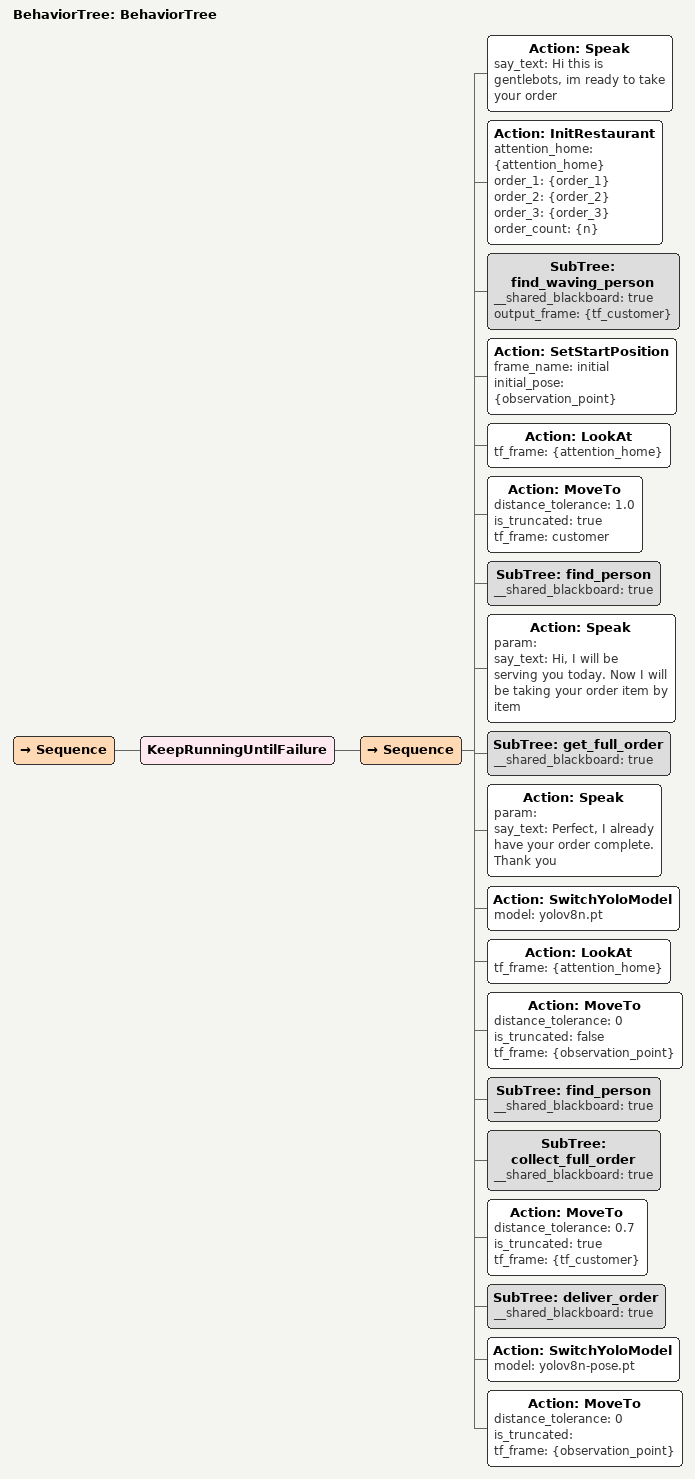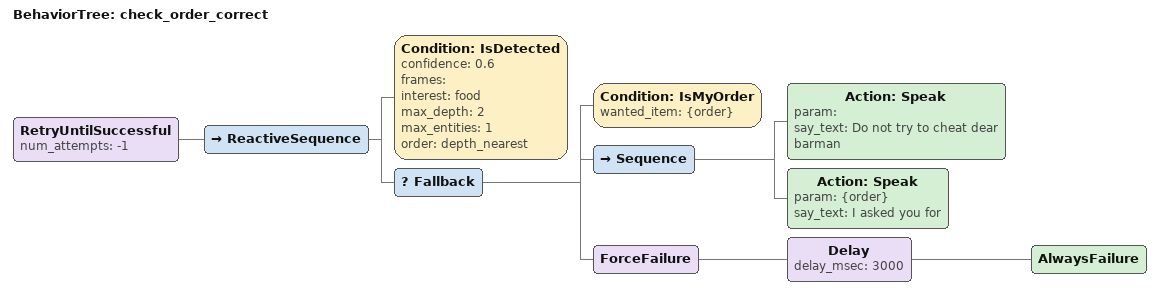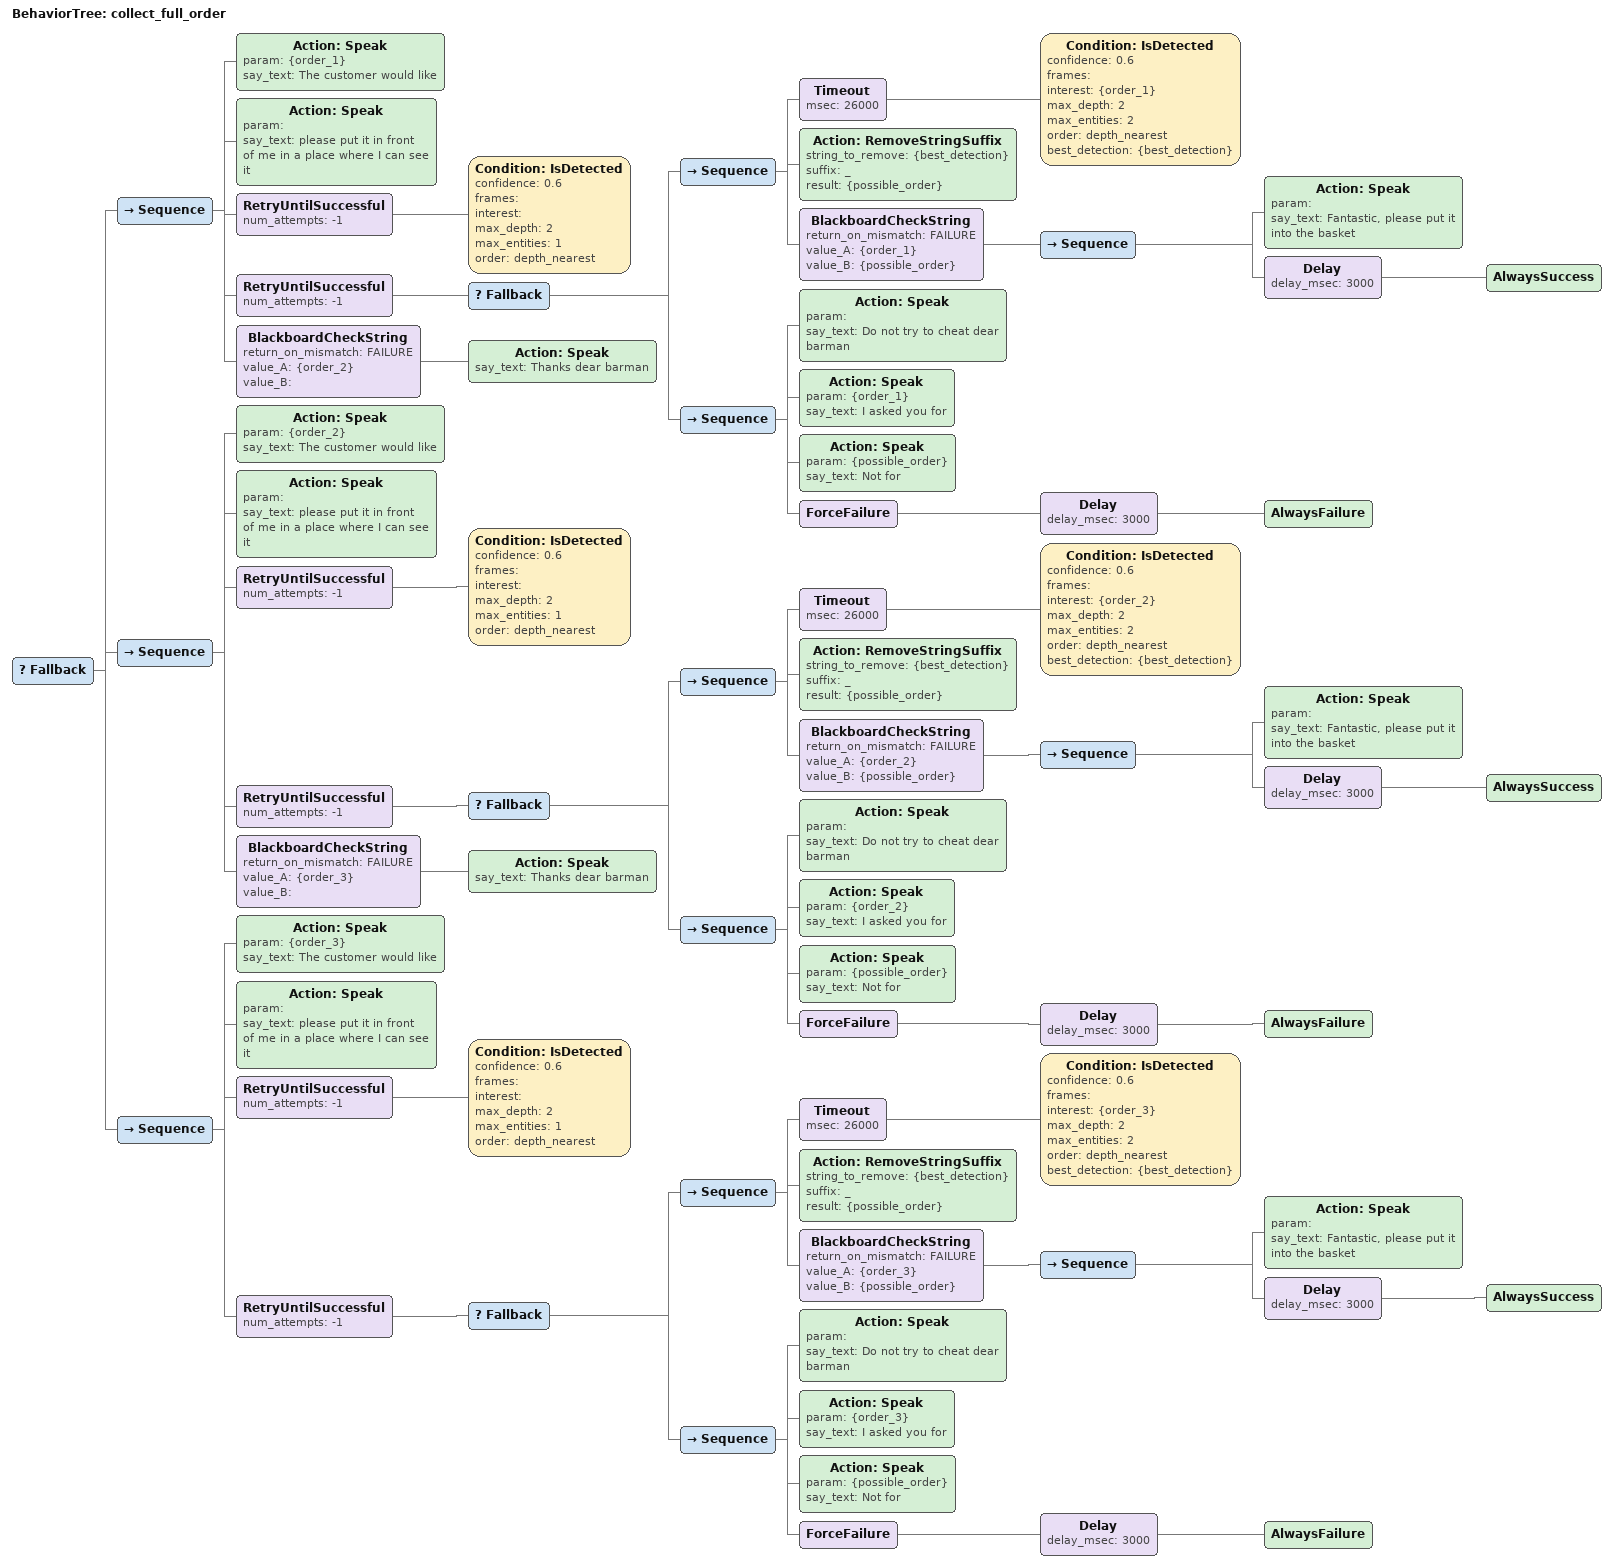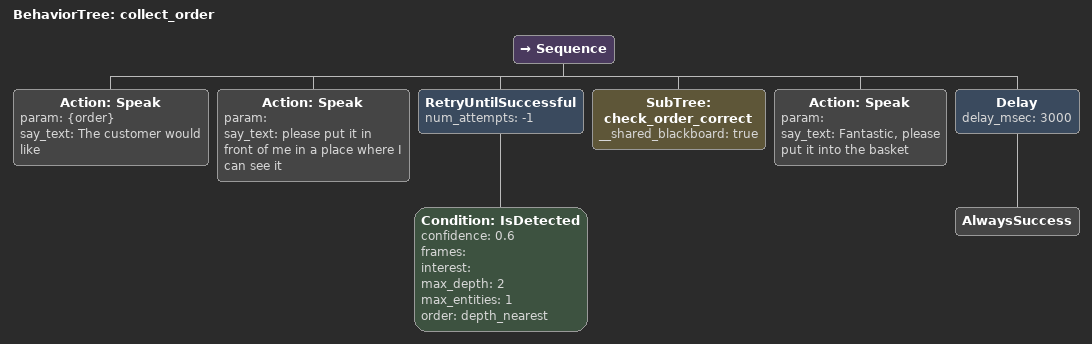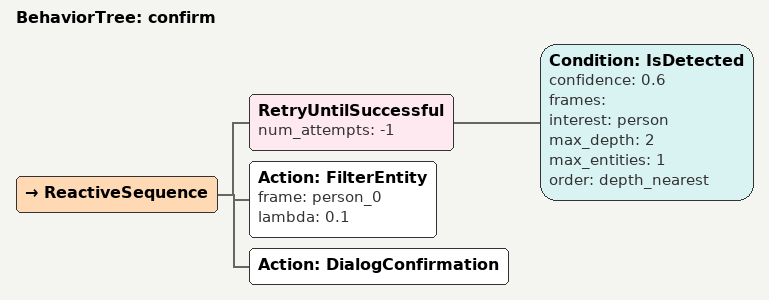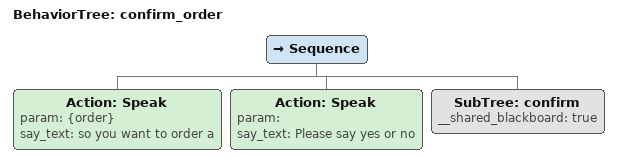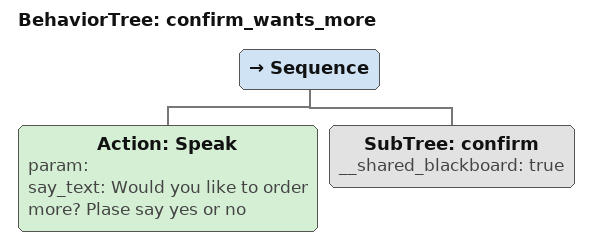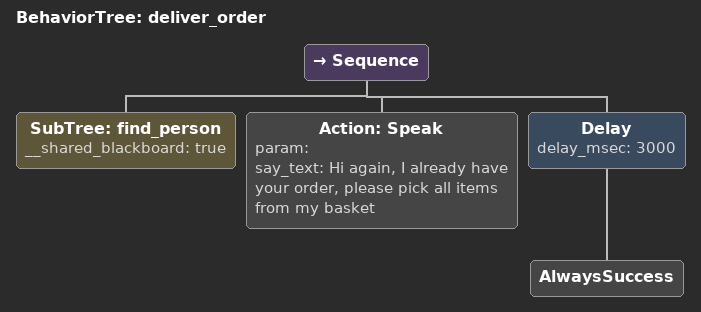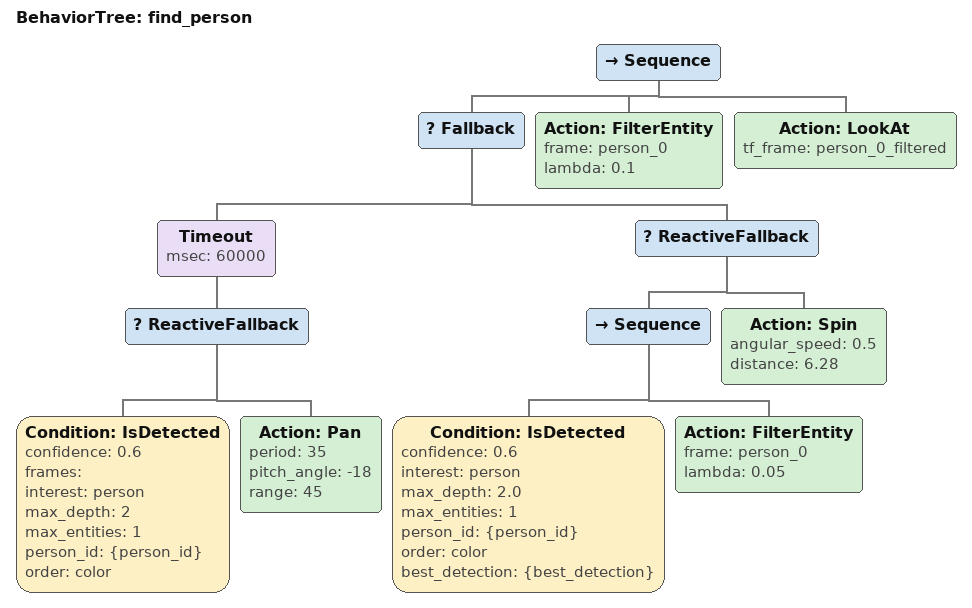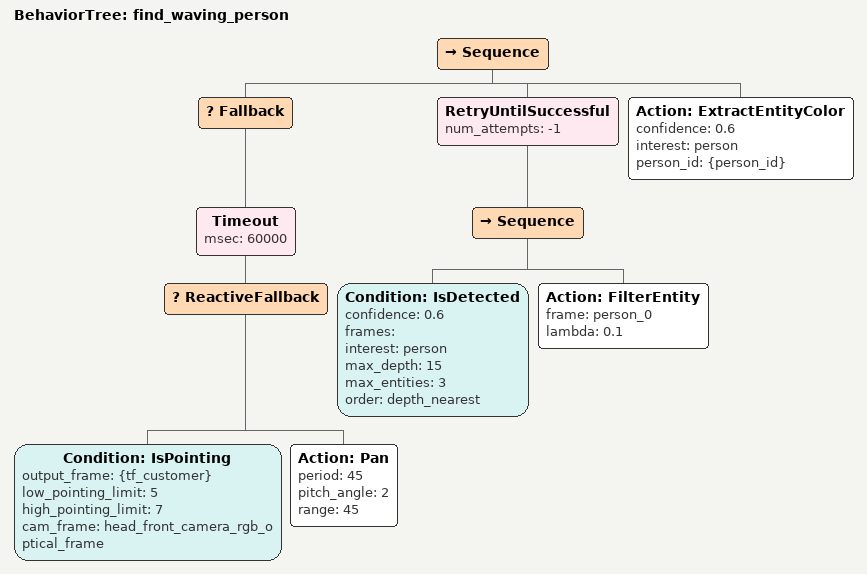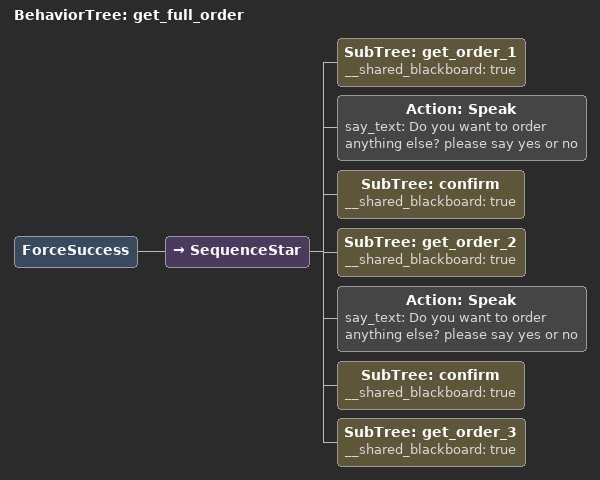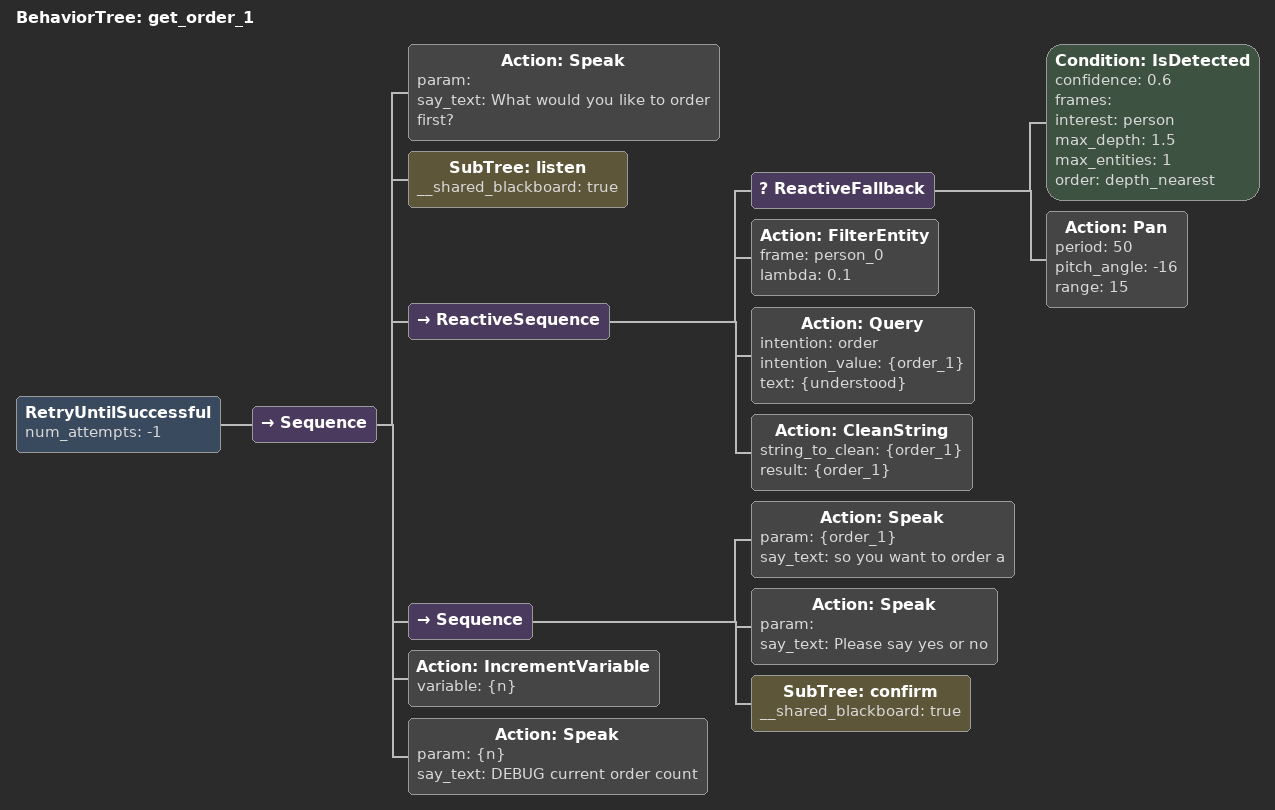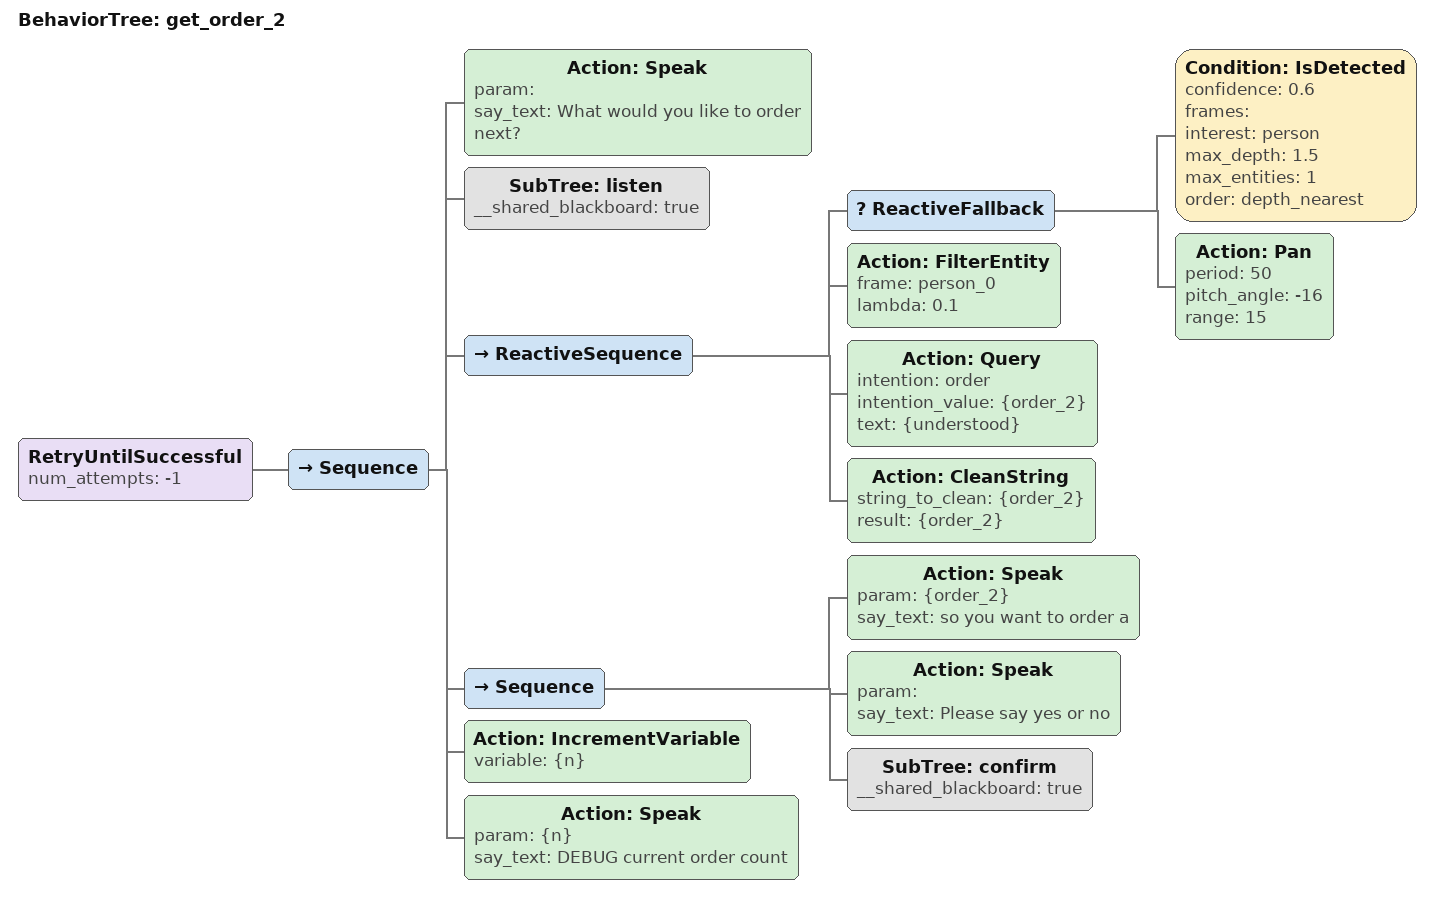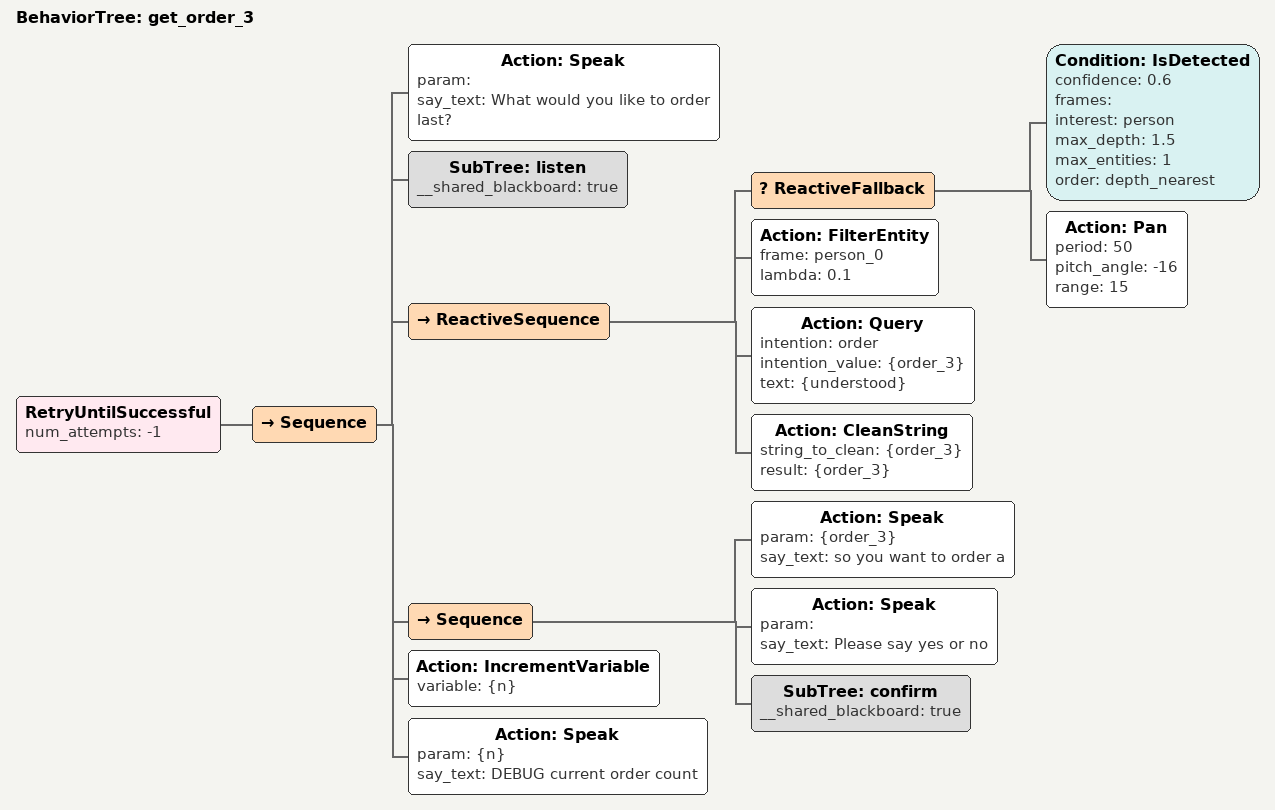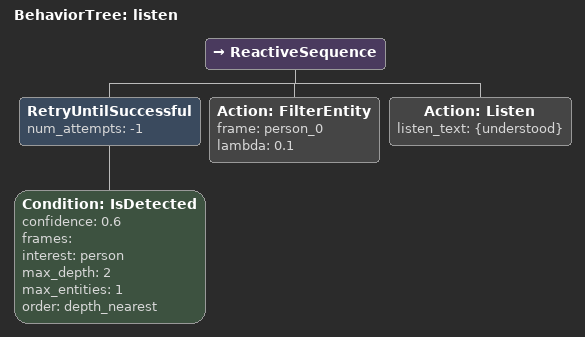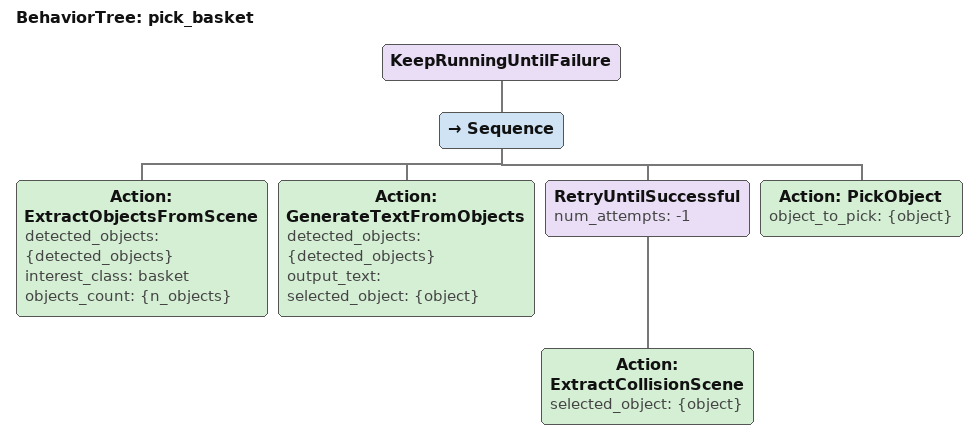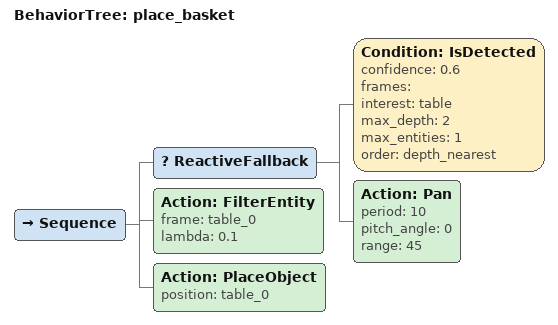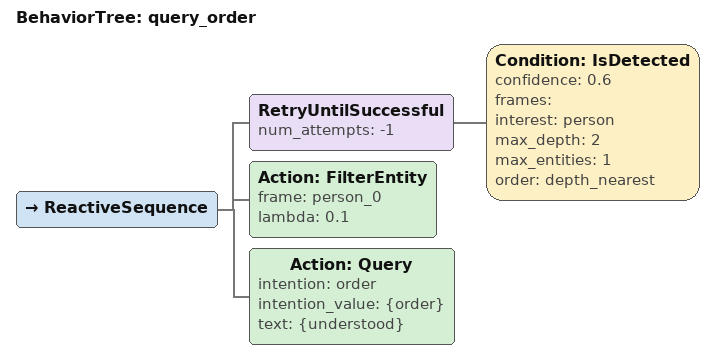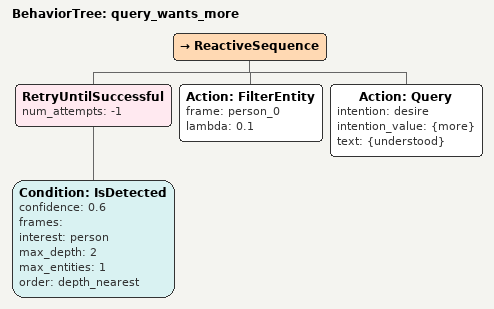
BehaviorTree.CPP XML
<?xml version="1.0"?>
<root main_tree_to_execute="BehaviorTree">
    <BehaviorTree ID="BehaviorTree">
        <Sequence>
            <KeepRunningUntilFailure>
                <Sequence>
                    <Action ID="Speak" say_text=" Hi this is gentlebots, im ready to take your order"/>
                    <Action ID="InitRestaurant" attention_home="{attention_home}"
                                                order_1="{order_1}"
                                                order_2="{order_2}"
                                                order_3="{order_3}"
                                                order_count="{n}"/>

                    <SubTree ID="find_waving_person" __shared_blackboard="true" output_frame="{tf_customer}"/>
                    <Action ID="SetStartPosition" frame_name="initial" initial_pose="{observation_point}" />
                    <Action ID="LookAt" tf_frame="{attention_home}"/>
                    <Action ID="MoveTo" distance_tolerance="1.0" is_truncated="true" tf_frame="customer"/>
                    <SubTree ID="find_person" __shared_blackboard="true"/>
                    <Action ID="Speak" param="" say_text="Hi, I will be serving you today. Now I will be taking your order item by item"/>
                    <SubTree ID="get_full_order" __shared_blackboard="true"/>
                    <Action ID="Speak" param="" say_text="Perfect, I already have your order complete. Thank you"/>
                    <Action ID="SwitchYoloModel" model="yolov8n.pt"/>
                    <Action ID="LookAt" tf_frame="{attention_home}"/>
                    <Action ID="MoveTo" distance_tolerance="0" is_truncated="false" tf_frame="{observation_point}"/>
                    <SubTree ID="find_person" __shared_blackboard="true"/>
                    <SubTree ID="collect_full_order" __shared_blackboard="true"/>
                    <Action ID="MoveTo" distance_tolerance="0.7" is_truncated="true" tf_frame="{tf_customer}"/>
                    <SubTree ID="deliver_order" __shared_blackboard="true"/>
                    <Action ID="SwitchYoloModel" model="yolov8n-pose.pt"/>
                    <Action ID="MoveTo" distance_tolerance="0" is_truncated="" tf_frame="{observation_point}"/>
                </Sequence>
            </KeepRunningUntilFailure>
        </Sequence>
    </BehaviorTree>
    <BehaviorTree ID="check_order_correct">
        <RetryUntilSuccessful num_attempts="-1">
            <ReactiveSequence>
                <Condition ID="IsDetected" confidence="0.6" frames="" interest="food" max_depth="2" max_entities="1" order="depth_nearest"/>
                <Fallback>
                    <Condition ID="IsMyOrder" wanted_item="{order}"/>
                    <Sequence>
                        <Action ID="Speak" param="" say_text="Do not try to cheat dear barman"/>
                        <Action ID="Speak" param="{order}" say_text="I asked you for"/>
                    </Sequence>
                    <ForceFailure>
                        <Delay delay_msec="3000">
                            <AlwaysFailure/>
                        </Delay>
                    </ForceFailure>
                </Fallback>
            </ReactiveSequence>
        </RetryUntilSuccessful>
    </BehaviorTree>
    <BehaviorTree ID="collect_full_order">
        <Fallback>
            <Sequence>
                <Action ID="Speak" param="{order_1}" say_text="The customer would like"/>
                <Action ID="Speak" param="" say_text="please put it in front of me  in a place where I can see it"/>
                <RetryUntilSuccessful num_attempts="-1">
                    <Condition ID="IsDetected" confidence="0.6" frames="" interest="" max_depth="2" max_entities="1" order="depth_nearest"/>
                </RetryUntilSuccessful>
                <RetryUntilSuccessful num_attempts="-1">
                    <Fallback>
                        <Sequence>
                            <Timeout msec="26000">
                                <Condition ID="IsDetected" confidence="0.6"
                                                            frames=""
                                                            interest="{order_1}"
                                                            max_depth="2"
                                                            max_entities="2"
                                                            order="depth_nearest"
                                                            best_detection="{best_detection}"/>
                            </Timeout>

                            <Action ID="RemoveStringSuffix" string_to_remove="{best_detection}"
                                                            suffix="_"
                                                            result="{possible_order}"/>
                            <BlackboardCheckString return_on_mismatch="FAILURE" value_A="{order_1}" value_B="{possible_order}">
                                <Sequence>
                                    <Action ID="Speak" param="" say_text="Fantastic, please put it into the basket"/>
                                    <Delay delay_msec="3000">
                                        <AlwaysSuccess/>
                                    </Delay>
                                </Sequence>
                            </BlackboardCheckString>
                        </Sequence>
                        <Sequence>
                            <Action ID="Speak" param="" say_text="Do not try to cheat dear barman"/>
                            <Action ID="Speak" param="{order_1}" say_text="I asked you for"/>
                            <Action ID="Speak" param="{possible_order}" say_text="Not for"/>
                            <ForceFailure>
                                <Delay delay_msec="3000">
                                    <AlwaysFailure/>
                                </Delay>
                            </ForceFailure>
                        </Sequence>
                    </Fallback>
                </RetryUntilSuccessful>
                <BlackboardCheckString return_on_mismatch="FAILURE" value_A="{order_2}" value_B="">
                    <Action ID="Speak" say_text="Thanks dear barman"/>
                </BlackboardCheckString>
            </Sequence>

            <Sequence>
                <Action ID="Speak" param="{order_2}" say_text="The customer would like"/>
                <Action ID="Speak" param="" say_text="please put it in front of me  in a place where I can see it"/>
                <RetryUntilSuccessful num_attempts="-1">
                    <Condition ID="IsDetected" confidence="0.6" frames="" interest="" max_depth="2" max_entities="1" order="depth_nearest"/>
                </RetryUntilSuccessful>
                <RetryUntilSuccessful num_attempts="-1">
                    <Fallback>
                        <Sequence>
                            <Timeout msec="26000">
                                <Condition ID="IsDetected" confidence="0.6"
                                                            frames=""
                                                            interest="{order_2}"
                                                            max_depth="2"
                                                            max_entities="2"
                                                            order="depth_nearest"
                                                            best_detection="{best_detection}"/>
                            </Timeout>
                            <Action ID="RemoveStringSuffix" string_to_remove="{best_detection}"
                                                            suffix="_"
                                                            result="{possible_order}"/>
                            <BlackboardCheckString return_on_mismatch="FAILURE" value_A="{order_2}" value_B="{possible_order}">
                                <Sequence>
                                    <Action ID="Speak" param="" say_text="Fantastic, please put it into the basket"/>
                                    <Delay delay_msec="3000">
                                        <AlwaysSuccess/>
                                    </Delay>
                                </Sequence>
                            </BlackboardCheckString>
                        </Sequence>
                        <Sequence>
                            <Action ID="Speak" param="" say_text="Do not try to cheat dear barman"/>
                            <Action ID="Speak" param="{order_2}" say_text="I asked you for"/>
                            <Action ID="Speak" param="{possible_order}" say_text="Not for"/>
                            <ForceFailure>
                                <Delay delay_msec="3000">
                                    <AlwaysFailure/>
                                </Delay>
                            </ForceFailure>
                        </Sequence>
                    </Fallback>
                </RetryUntilSuccessful>

                <BlackboardCheckString return_on_mismatch="FAILURE" value_A="{order_3}" value_B="">
                    <Action ID="Speak" say_text="Thanks dear barman"/>
                </BlackboardCheckString>
            </Sequence>

            <Sequence>
                <Action ID="Speak" param="{order_3}" say_text="The customer would like"/>
                <Action ID="Speak" param="" say_text="please put it in front of me  in a place where I can see it"/>
                <RetryUntilSuccessful num_attempts="-1">
                    <Condition ID="IsDetected" confidence="0.6" frames="" interest="" max_depth="2" max_entities="1" order="depth_nearest"/>
                </RetryUntilSuccessful>
                <RetryUntilSuccessful num_attempts="-1">
                    <Fallback>
                        <Sequence>
                            <Timeout msec="26000">
                                <Condition ID="IsDetected" confidence="0.6"
                                                            frames=""
                                                            interest="{order_3}"
                                                            max_depth="2"
                                                            max_entities="2"
                                                            order="depth_nearest"
                                                            best_detection="{best_detection}"/>
                            </Timeout>

                            <Action ID="RemoveStringSuffix" string_to_remove="{best_detection}"
                                                            suffix="_"
                                                            result="{possible_order}"/>
                            <BlackboardCheckString return_on_mismatch="FAILURE" value_A="{order_3}" value_B="{possible_order}">
                                <Sequence>
                                    <Action ID="Speak" param="" say_text="Fantastic, please put it into the basket"/>
                                    <Delay delay_msec="3000">
                                        <AlwaysSuccess/>
                                    </Delay>
                                </Sequence>
                            </BlackboardCheckString>
                        </Sequence>
                        <Sequence>
                            <Action ID="Speak" param="" say_text="Do not try to cheat dear barman"/>
                            <Action ID="Speak" param="{order_3}" say_text="I asked you for"/>
                            <Action ID="Speak" param="{possible_order}" say_text="Not for"/>
                            <ForceFailure>
                                <Delay delay_msec="3000">
                                    <AlwaysFailure/>
                                </Delay>
                            </ForceFailure>
                        </Sequence>
                    </Fallback>
                </RetryUntilSuccessful>
            </Sequence>
        </Fallback>
    </BehaviorTree>
    <BehaviorTree ID="collect_order">
        <Sequence>
            <Action ID="Speak" param="{order}" say_text="The customer would like"/>
            <Action ID="Speak" param="" say_text="please put it in front of me  in a place where I can see it"/>
            <RetryUntilSuccessful num_attempts="-1">
                <Condition ID="IsDetected" confidence="0.6" frames="" interest="" max_depth="2" max_entities="1" order="depth_nearest"/>
            </RetryUntilSuccessful>
            <SubTree ID="check_order_correct" __shared_blackboard="true"/>
            <Action ID="Speak" param="" say_text="Fantastic, please put it into the basket"/>
            <Delay delay_msec="3000">
                <AlwaysSuccess/>
            </Delay>
        </Sequence>
    </BehaviorTree>
    <BehaviorTree ID="confirm">
        <ReactiveSequence>
            <RetryUntilSuccessful num_attempts="-1">
                <Condition ID="IsDetected" confidence="0.6" frames="" interest="person" max_depth="2" max_entities="1" order="depth_nearest"/>
            </RetryUntilSuccessful>
            <Action ID="FilterEntity" frame="person_0" lambda="0.1"/>
            <Action ID="DialogConfirmation"/>
        </ReactiveSequence>
    </BehaviorTree>
    <BehaviorTree ID="confirm_order">
        <Sequence>
            <Action ID="Speak" param="{order}" say_text="so you want to order a"/>
            <Action ID="Speak" param="" say_text="Please say yes or no"/>
            <SubTree ID="confirm" __shared_blackboard="true"/>
        </Sequence>
    </BehaviorTree>
    <BehaviorTree ID="confirm_wants_more">
        <Sequence>
            <Action ID="Speak" param="" say_text="Would you like to order more? Plase say yes or no"/>
            <SubTree ID="confirm" __shared_blackboard="true"/>
        </Sequence>
    </BehaviorTree>
    <BehaviorTree ID="deliver_order">
        <Sequence>
            <SubTree ID="find_person" __shared_blackboard="true"/>
            <Action ID="Speak" param="" say_text="Hi again, I already have your order, please pick all items from my basket"/>
            <Delay delay_msec="3000">
                <AlwaysSuccess/>
            </Delay>
        </Sequence>
    </BehaviorTree>
    <BehaviorTree ID="find_person">
        <Sequence>
            <Fallback>
                <Timeout msec="60000">
                    <ReactiveFallback>
                        <Condition ID="IsDetected" confidence="0.6"
                                                frames=""
                                                interest="person"
                                                max_depth="2"
                                                max_entities="1"
                                                person_id="{person_id}"
                                                order="color"/>
                        <Action ID="Pan" period="35" pitch_angle="-18" range="45"/>
                    </ReactiveFallback>
                </Timeout>

                <ReactiveFallback>
                    <Sequence>
                        <Condition ID="IsDetected" confidence="0.6"
                        interest="person"
                        max_depth="2.0"
                        max_entities="1"
                        person_id="{person_id}"
                        order="color"
                        best_detection="{best_detection}"
                        />
                        <Action ID="FilterEntity" frame="person_0" lambda="0.05"/>
                    </Sequence>
                    <Action ID="Spin" angular_speed="0.5" distance="6.28"/>
                </ReactiveFallback>

            </Fallback>
            <Action ID="FilterEntity" frame="person_0" lambda="0.1"/>
            <Action ID="LookAt" tf_frame="person_0_filtered"/>
        </Sequence>
    </BehaviorTree>
    <BehaviorTree ID="find_waving_person">
        <Sequence>
            <Fallback>
                <Timeout msec="60000">
                    <ReactiveFallback>
                        <Condition ID="IsPointing"
                                    output_frame="{tf_customer}"
                                    low_pointing_limit="5"
                                    high_pointing_limit="7"
                                    cam_frame="head_front_camera_rgb_optical_frame"/>

                        <Action ID="Pan" period="45" pitch_angle="2" range="45"/>
                    </ReactiveFallback>
                </Timeout>
            </Fallback>
            <RetryUntilSuccessful num_attempts="-1">
                <Sequence>
                    <Condition ID="IsDetected" confidence="0.6"
                                            frames=""
                                            interest="person"
                                            max_depth="15"
                                            max_entities="3"
                                            order="depth_nearest"/>
                    <Action ID="FilterEntity" frame="person_0" lambda="0.1"/>
                </Sequence>
            </RetryUntilSuccessful>
            <Action ID="ExtractEntityColor" confidence="0.6" interest="person" person_id="{person_id}"/>
        </Sequence>
    </BehaviorTree>
    <BehaviorTree ID="get_full_order">
        <ForceSuccess>
            <SequenceStar>
                <SubTree ID="get_order_1" __shared_blackboard="true"/>
                <Action ID="Speak" say_text="Do you want to order anything else? please say yes or no"/>
                <SubTree ID="confirm" __shared_blackboard="true"/>
                <SubTree ID="get_order_2" __shared_blackboard="true"/>
                <Action ID="Speak" say_text="Do you want to order anything else? please say yes or no"/>
                <SubTree ID="confirm" __shared_blackboard="true"/>
                <SubTree ID="get_order_3" __shared_blackboard="true"/>
            </SequenceStar>
        </ForceSuccess>
    </BehaviorTree>
    <BehaviorTree ID="get_order_1">
        <RetryUntilSuccessful num_attempts="-1">
            <Sequence>
                <Action ID="Speak" param="" say_text="What would you like to order first?"/>
                <SubTree ID="listen" __shared_blackboard="true"/>
                <ReactiveSequence>
                    <ReactiveFallback>
                        <Condition ID="IsDetected"
                                   confidence="0.6"
                                   frames=""
                                   interest="person"
                                   max_depth="1.5"
                                   max_entities="1"
                                   order="depth_nearest"/>

                        <Action ID="Pan" period="50" pitch_angle="-16" range="15"/>
                    </ReactiveFallback>
                    <Action ID="FilterEntity" frame="person_0" lambda="0.1"/>
                    <Action ID="Query" intention="order" intention_value="{order_1}" text="{understood}"/>
                    <Action ID="CleanString" string_to_clean="{order_1}" result="{order_1}"/>
                </ReactiveSequence>
                <Sequence>
                    <Action ID="Speak" param="{order_1}" say_text="so you want to order a"/>
                    <Action ID="Speak" param="" say_text="Please say yes or no"/>
                    <SubTree ID="confirm" __shared_blackboard="true"/>
                </Sequence>
                <Action ID="IncrementVariable" variable="{n}"/>
                <Action ID="Speak" param="{n}" say_text=" DEBUG current order count"/>
            </Sequence>
        </RetryUntilSuccessful>
    </BehaviorTree>
    <BehaviorTree ID="get_order_2">
        <RetryUntilSuccessful num_attempts="-1">
            <Sequence>
                <Action ID="Speak" param="" say_text="What would you like to order next?"/>
                <SubTree ID="listen" __shared_blackboard="true"/>
                <ReactiveSequence>
                    <ReactiveFallback>
                        <Condition ID="IsDetected"
                                   confidence="0.6"
                                   frames=""
                                   interest="person"
                                   max_depth="1.5"
                                   max_entities="1"
                                   order="depth_nearest"/>

                        <Action ID="Pan" period="50" pitch_angle="-16" range="15"/>
                    </ReactiveFallback>
                    <Action ID="FilterEntity" frame="person_0" lambda="0.1"/>
                    <Action ID="Query" intention="order" intention_value="{order_2}" text="{understood}"/>
                    <Action ID="CleanString" string_to_clean="{order_2}" result="{order_2}"/>
                </ReactiveSequence>
                <Sequence>
                    <Action ID="Speak" param="{order_2}" say_text="so you want to order a"/>
                    <Action ID="Speak" param="" say_text="Please say yes or no"/>
                    <SubTree ID="confirm" __shared_blackboard="true"/>
                </Sequence>
                <Action ID="IncrementVariable" variable="{n}"/>
                <Action ID="Speak" param="{n}" say_text=" DEBUG current order count"/>
            </Sequence>
        </RetryUntilSuccessful>
    </BehaviorTree>
    <BehaviorTree ID="get_order_3">
        <RetryUntilSuccessful num_attempts="-1">
            <Sequence>
                <Action ID="Speak" param="" say_text="What would you like to order last?"/>
                <SubTree ID="listen" __shared_blackboard="true"/>
                <ReactiveSequence>
                    <ReactiveFallback>
                        <Condition ID="IsDetected"
                                   confidence="0.6"
                                   frames=""
                                   interest="person"
                                   max_depth="1.5"
                                   max_entities="1"
                                   order="depth_nearest"/>

                        <Action ID="Pan" period="50" pitch_angle="-16" range="15"/>
                    </ReactiveFallback>
                    <Action ID="FilterEntity" frame="person_0" lambda="0.1"/>
                    <Action ID="Query" intention="order" intention_value="{order_3}" text="{understood}"/>
                    <Action ID="CleanString" string_to_clean="{order_3}" result="{order_3}"/>
                </ReactiveSequence>
                <Sequence>
                    <Action ID="Speak" param="{order_3}" say_text="so you want to order a"/>
                    <Action ID="Speak" param="" say_text="Please say yes or no"/>
                    <SubTree ID="confirm" __shared_blackboard="true"/>
                </Sequence>
                <Action ID="IncrementVariable" variable="{n}"/>
                <Action ID="Speak" param="{n}" say_text=" DEBUG current order count"/>
            </Sequence>
        </RetryUntilSuccessful>
    </BehaviorTree>
    <BehaviorTree ID="listen">
        <ReactiveSequence>
            <RetryUntilSuccessful num_attempts="-1">
                <Condition ID="IsDetected" confidence="0.6" frames="" interest="person" max_depth="2" max_entities="1" order="depth_nearest"/>
            </RetryUntilSuccessful>
            <Action ID="FilterEntity" frame="person_0" lambda="0.1"/>
            <Action ID="Listen" listen_text="{understood}"/>
        </ReactiveSequence>
    </BehaviorTree>
    <BehaviorTree ID="pick_basket">
        <KeepRunningUntilFailure>
            <Sequence>
                <Action ID="ExtractObjectsFromScene" detected_objects="{detected_objects}" interest_class="basket" objects_count="{n_objects}"/>
                <Action ID="GenerateTextFromObjects" detected_objects="{detected_objects}" output_text="" selected_object="{object}"/>
                <RetryUntilSuccessful num_attempts="-1">
                    <Action ID="ExtractCollisionScene" selected_object="{object}"/>
                </RetryUntilSuccessful>
                <Action ID="PickObject" object_to_pick="{object}"/>
            </Sequence>
        </KeepRunningUntilFailure>
    </BehaviorTree>
    <BehaviorTree ID="place_basket">
        <Sequence>
            <ReactiveFallback>
                <Condition ID="IsDetected" confidence="0.6" frames="" interest="table" max_depth="2" max_entities="1" order="depth_nearest"/>
                <Action ID="Pan" period="10" pitch_angle="0" range="45"/>
            </ReactiveFallback>
            <Action ID="FilterEntity" frame="table_0" lambda="0.1"/>
            <Action ID="PlaceObject" position="table_0"/>
        </Sequence>
    </BehaviorTree>
    <BehaviorTree ID="query_order">
        <ReactiveSequence>
            <RetryUntilSuccessful num_attempts="-1">
                <Condition ID="IsDetected" confidence="0.6" frames="" interest="person" max_depth="2" max_entities="1" order="depth_nearest"/>
            </RetryUntilSuccessful>
            <Action ID="FilterEntity" frame="person_0" lambda="0.1"/>
            <Action ID="Query" intention="order" intention_value="{order}" text="{understood}"/>
        </ReactiveSequence>
    </BehaviorTree>
    <BehaviorTree ID="query_wants_more">
        <ReactiveSequence>
            <RetryUntilSuccessful num_attempts="-1">
                <Condition ID="IsDetected" confidence="0.6" frames="" interest="person" max_depth="2" max_entities="1" order="depth_nearest"/>
            </RetryUntilSuccessful>
            <Action ID="FilterEntity" frame="person_0" lambda="0.1"/>
            <Action ID="Query" intention="desire" intention_value="{more}" text="{understood}"/>
        </ReactiveSequence>
    </BehaviorTree>
</root>
